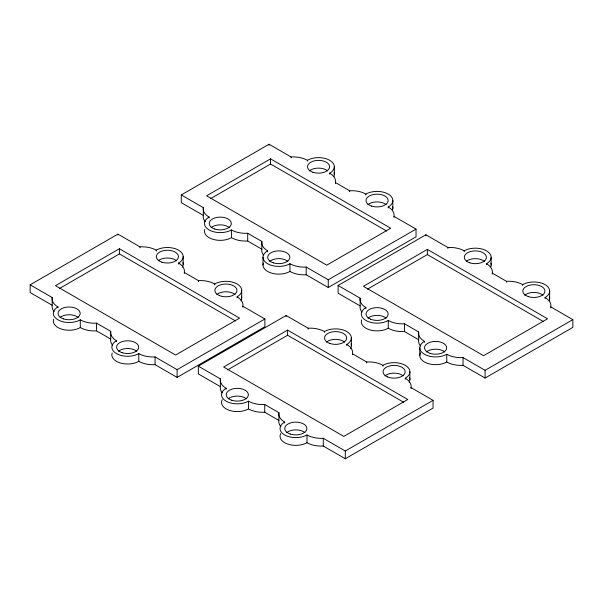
<?xml version="1.0" encoding="UTF-8"?>
<svg xmlns="http://www.w3.org/2000/svg" width="603" height="603" viewBox="0 0 603 603"><rect width="100%" height="100%" fill="white"/><g stroke="black" fill="none" stroke-linecap="round" stroke-linejoin="round"><path stroke-width="0.9" d="M205.246 221.663A20.057 11.578 0 0 1 203.332 215.392L181.292 202.661L181.292 194.927L269.066 144.253L291.106 156.976A20.057 11.578 0 0 1 307.372 160.3A15.791 9.12 0 0 1 329.705 160.3A15.791 9.12 0 0 1 329.705 173.197L329.705 174.169M54.112 311.547A20.057 11.578 0 0 1 52.19 305.269L30.15 292.545L30.15 284.812L117.924 234.13L139.964 246.861A20.057 11.578 0 0 1 156.23 250.185A15.791 9.12 0 0 1 178.563 250.185A15.791 9.12 0 0 1 178.563 263.081L178.563 264.046M270.551 158.86L206.603 195.787L326.766 265.162L390.714 228.236L270.551 158.86L270.551 164.024L386.659 231.055M119.417 248.745L55.461 285.671L175.624 355.046L239.579 318.12L119.417 248.745L119.417 253.908L235.517 320.939M210.651 198.606L270.551 164.024M59.509 288.49L119.417 253.908M181.292 194.927L203.332 207.651A20.057 11.578 0 0 0 209.098 217.042A15.791 9.12 0 0 0 209.098 229.939A15.791 9.12 0 0 0 231.431 229.939A20.057 11.578 0 0 0 247.697 233.263L261.845 241.434A20.057 11.578 0 0 0 267.611 250.825A15.791 9.12 0 0 0 267.611 263.722A15.791 9.12 0 0 0 289.945 263.722A20.057 11.578 0 0 0 306.211 267.054L328.251 279.777L416.032 229.102L416.032 236.836L328.251 287.51L306.211 274.787A20.057 11.578 0 0 1 289.945 271.456A15.791 9.12 0 0 1 271.267 273.031A15.791 9.12 0 0 1 263.323 263.142M30.15 284.812L52.19 297.535A20.057 11.578 0 0 0 57.956 306.927A15.791 9.12 0 0 0 57.956 319.824A15.791 9.12 0 0 0 80.289 319.824A20.057 11.578 0 0 0 96.555 323.148L110.711 331.318A20.057 11.578 0 0 0 116.477 340.71A15.791 9.12 0 0 0 116.477 353.607A15.791 9.12 0 0 0 138.811 353.607A20.057 11.578 0 0 0 155.077 356.931L177.116 369.662L264.89 318.979L264.89 326.72L177.116 377.395L155.077 364.672A20.057 11.578 0 0 1 138.811 361.34A15.791 9.12 0 0 1 120.125 362.916A15.791 9.12 0 0 1 112.188 353.026M222.296 392.9A20.057 11.578 0 0 1 220.374 386.629L198.334 373.898L198.334 366.164L286.108 315.49L308.148 328.213A20.057 11.578 0 0 1 324.414 331.544A15.791 9.12 0 0 1 346.748 331.544A15.791 9.12 0 0 1 346.748 344.434L346.748 345.406M362.071 312.203A20.057 11.578 0 0 1 360.149 305.932L338.11 293.201L338.11 285.468L425.884 234.786L447.923 247.516A20.057 11.578 0 0 1 464.189 250.84A15.791 9.12 0 0 1 486.523 250.84A15.791 9.12 0 0 1 486.523 263.737L486.523 264.702M287.601 330.105L223.645 367.023L343.808 436.399L407.764 399.48L287.601 330.105L287.601 335.26L403.701 402.291M427.376 249.401L363.421 286.327L483.583 355.702L547.539 318.776L427.376 249.401L427.376 254.564L543.476 321.595M227.693 369.843L287.601 335.26M367.468 289.146L427.376 254.564M198.334 366.164L220.374 378.888A20.057 11.578 0 0 0 226.14 388.279A15.791 9.12 0 0 0 226.14 401.176A15.791 9.12 0 0 0 248.474 401.176A20.057 11.578 0 0 0 264.74 404.5L278.895 412.671A20.057 11.578 0 0 0 284.661 422.062A15.791 9.12 0 0 0 284.661 434.959A15.791 9.12 0 0 0 306.995 434.959A20.057 11.578 0 0 0 323.261 438.291L345.3 451.014L433.075 400.339L433.075 408.073L345.3 458.747L323.261 446.024A20.057 11.578 0 0 1 306.995 442.7A15.791 9.12 0 0 1 287.616 444.034A15.791 9.12 0 0 1 280.779 433.482M338.11 285.468L360.149 298.191A20.057 11.578 0 0 0 365.915 307.583A15.791 9.12 0 0 0 365.915 320.479A15.791 9.12 0 0 0 388.249 320.479A20.057 11.578 0 0 0 404.515 323.803L418.67 331.974A20.057 11.578 0 0 0 424.437 341.366A15.791 9.12 0 0 0 424.437 354.262A15.791 9.12 0 0 0 446.77 354.262A20.057 11.578 0 0 0 463.036 357.594L485.076 370.317L572.85 319.635L572.85 327.376L485.076 378.051L463.036 365.328A20.057 11.578 0 0 1 446.77 361.996A15.791 9.12 0 0 1 427.391 363.338A15.791 9.12 0 0 1 420.555 352.785M329.705 173.197A20.057 11.578 0 0 1 335.472 182.588L349.627 190.759A20.057 11.578 0 0 1 365.885 194.091A15.791 9.12 0 0 1 388.219 194.091A15.791 9.12 0 0 1 388.219 206.987L388.219 207.952M388.219 206.987A20.057 11.578 0 0 1 393.993 216.371L416.032 229.102M486.523 263.737A20.057 11.578 0 0 1 492.289 273.129L506.445 281.3A20.057 11.578 0 0 1 522.711 284.631A15.791 9.12 0 0 1 545.044 284.631A15.791 9.12 0 0 1 545.044 297.52L545.044 298.493M545.044 297.52A20.057 11.578 0 0 1 550.81 306.912L572.85 319.635M204.801 229.359A15.791 9.12 0 0 0 212.746 239.248A15.791 9.12 0 0 0 231.431 237.672A20.057 11.578 0 0 0 247.697 241.004L261.845 249.175A20.057 11.578 0 0 0 263.767 255.453M361.627 319.899A15.791 9.12 0 0 0 369.571 329.788A15.791 9.12 0 0 0 388.249 328.213A20.057 11.578 0 0 0 404.515 331.544L418.67 339.715A20.057 11.578 0 0 0 420.585 345.986M346.748 344.434A20.057 11.578 0 0 1 352.514 353.825L366.669 361.996A20.057 11.578 0 0 1 382.935 365.328A15.791 9.12 0 0 1 405.269 365.328A15.791 9.12 0 0 1 405.269 378.224L405.269 379.189M405.269 378.224A20.057 11.578 0 0 1 411.035 387.608L433.075 400.339M178.563 263.081A20.057 11.578 0 0 1 184.33 272.473L198.485 280.644A20.057 11.578 0 0 1 214.751 283.975A15.791 9.12 0 0 1 237.085 283.975A15.791 9.12 0 0 1 237.085 296.864L237.085 297.837M237.085 296.864A20.057 11.578 0 0 1 242.851 306.256L264.89 318.979M222.258 399.699A15.791 9.12 0 0 0 229.095 410.251A15.791 9.12 0 0 0 248.474 408.909A20.057 11.578 0 0 0 264.74 412.241L278.895 420.412A20.057 11.578 0 0 0 280.81 426.69M53.667 319.243A15.791 9.12 0 0 0 61.612 329.132A15.791 9.12 0 0 0 80.289 327.557A20.057 11.578 0 0 0 96.555 330.889L110.711 339.059A20.057 11.578 0 0 0 112.625 345.331M550.81 306.912L550.81 307.877M549.672 291.076L549.672 298.809M522.711 284.631L522.711 285.596M506.445 281.3L506.445 282.264M492.289 273.129L492.289 274.094M491.151 257.293L491.151 265.026M485.076 370.317L485.076 378.051M464.189 250.84L464.189 251.813M463.036 357.594L463.036 365.328M447.923 247.516L447.923 248.481M446.77 354.262L446.77 361.996M425.884 234.786L425.884 235.758M424.437 341.366L424.437 342.331M419.809 347.81L419.809 355.551M418.67 331.974L418.67 339.715M411.035 387.608L411.035 388.581M409.897 371.772L409.897 379.513M404.515 323.803L404.515 331.544M393.993 216.371L393.993 217.344M392.847 200.535L392.847 208.276M388.249 320.479L388.249 328.213M382.935 365.328L382.935 366.292M366.669 361.996L366.669 362.961M365.915 307.583L365.915 308.548M365.885 194.091L365.885 195.055M360.149 298.191L360.149 305.932M352.514 353.825L352.514 354.79M351.376 337.989L351.376 345.723M349.627 190.759L349.627 191.724M345.3 451.014L345.3 458.747M335.472 182.588L335.472 183.553M334.333 166.752L334.333 174.486M328.251 279.777L328.251 287.51M324.414 331.544L324.414 332.509M323.261 438.291L323.261 446.024M308.148 328.213L308.148 329.178M307.372 160.3L307.372 161.272M306.995 434.959L306.995 442.7M306.211 267.054L306.211 274.787M291.106 156.976L291.106 157.941M289.945 263.722L289.945 271.456M286.108 315.49L286.108 316.454M284.661 422.062L284.661 423.035M278.895 412.671L278.895 420.412M269.066 144.253L269.066 145.217M267.611 250.825L267.611 251.798M264.74 404.5L264.74 412.241M262.991 257.277L262.991 265.011M261.845 241.434L261.845 249.175M248.474 401.176L248.474 408.909M247.697 233.263L247.697 241.004M242.851 306.256L242.851 307.221M241.713 290.42L241.713 298.153M231.431 229.939L231.431 237.672M226.14 388.279L226.14 389.244M220.374 378.888L220.374 386.629M214.751 283.975L214.751 284.94M209.098 217.042L209.098 218.007M203.332 207.651L203.332 215.392M198.485 280.644L198.485 281.609M184.33 272.473L184.33 273.438M183.191 256.637L183.191 264.37M177.116 369.662L177.116 377.395M156.23 250.185L156.23 251.157M155.077 356.931L155.077 364.672M139.964 246.861L139.964 247.825M138.811 353.607L138.811 361.34M117.924 234.13L117.924 235.102M116.477 340.71L116.477 341.675M110.711 331.318L110.711 339.059M96.555 323.148L96.555 330.889M80.289 319.824L80.289 327.557M57.956 306.927L57.956 307.892M52.19 297.535L52.19 305.269M490.812 263.157A15.791 9.12 0 0 1 490.812 266.895M549.333 296.947A15.791 9.12 0 0 1 549.333 300.678M367.973 318.15A11.058 6.384 0 0 1 386.191 318.15M426.494 351.933A11.058 6.384 0 0 1 444.713 351.933M524.768 295.199A11.058 6.384 0 0 1 542.986 295.199M466.247 261.408A11.058 6.384 0 0 1 484.465 261.408M333.994 172.616A15.791 9.12 0 0 1 333.994 176.355M392.515 206.407A15.791 9.12 0 0 1 392.515 210.138M211.156 227.61A11.058 6.384 0 0 1 229.374 227.61M269.669 261.393A11.058 6.384 0 0 1 287.887 261.393M367.943 204.658A11.058 6.384 0 0 1 386.161 204.658M309.429 170.875A11.058 6.384 0 0 1 327.648 170.875M182.86 262.501A15.791 9.12 0 0 1 182.445 267.137M241.373 296.292A15.791 9.12 0 0 1 240.966 300.92M60.014 317.495A11.058 6.384 0 0 1 78.232 317.495M118.535 351.278A11.058 6.384 0 0 1 136.753 351.278M216.809 294.543A11.058 6.384 0 0 1 235.027 294.543M158.287 260.752A11.058 6.384 0 0 1 176.506 260.752M351.044 343.861A15.791 9.12 0 0 1 350.629 348.489M409.558 377.644A15.791 9.12 0 0 1 409.151 382.279M228.198 398.847A11.058 6.384 0 0 1 246.416 398.847M286.719 432.63A11.058 6.384 0 0 1 304.937 432.63M384.993 375.895A11.058 6.384 0 0 1 403.211 375.895M326.472 342.112A11.058 6.384 0 0 1 344.69 342.112M370.596 319.198A11.058 6.384 0 0 0 388.076 314.691A11.058 6.384 0 0 0 372.571 308.201A11.058 6.384 0 0 0 370.596 319.198M430.075 353.343A11.058 6.384 0 0 0 446.657 347.81A11.058 6.384 0 0 0 430.075 342.285A11.058 6.384 0 0 0 430.075 353.343M528.349 296.601A11.058 6.384 0 0 0 544.931 291.076A11.058 6.384 0 0 0 528.349 285.551A11.058 6.384 0 0 0 528.349 296.601M469.827 262.818A11.058 6.384 0 0 0 486.41 257.293A11.058 6.384 0 0 0 469.827 251.76A11.058 6.384 0 0 0 469.827 262.818M214.736 229.019A11.058 6.384 0 0 0 231.318 223.487A11.058 6.384 0 0 0 214.736 217.962A11.058 6.384 0 0 0 214.736 229.019M273.249 262.802A11.058 6.384 0 0 0 289.839 257.277A11.058 6.384 0 0 0 273.249 251.745A11.058 6.384 0 0 0 273.249 262.802M371.531 206.06A11.058 6.384 0 0 0 388.113 200.535A11.058 6.384 0 0 0 371.531 195.01A11.058 6.384 0 0 0 371.531 206.06M313.01 172.277A11.058 6.384 0 0 0 329.592 166.752A11.058 6.384 0 0 0 313.01 161.227A11.058 6.384 0 0 0 313.01 172.277M63.594 318.897A11.058 6.384 0 0 0 80.176 313.372A11.058 6.384 0 0 0 63.594 307.847A11.058 6.384 0 0 0 63.594 318.897M122.115 352.687A11.058 6.384 0 0 0 138.698 347.155A11.058 6.384 0 0 0 122.115 341.63A11.058 6.384 0 0 0 122.115 352.687M219.432 295.591A11.058 6.384 0 0 0 236.911 291.076A11.058 6.384 0 0 0 221.407 284.593A11.058 6.384 0 0 0 219.432 295.591M161.868 262.162A11.058 6.384 0 0 0 178.458 256.637A11.058 6.384 0 0 0 161.868 251.104A11.058 6.384 0 0 0 161.868 262.162M231.778 400.256A11.058 6.384 0 0 0 248.361 394.724A11.058 6.384 0 0 0 231.778 389.199A11.058 6.384 0 0 0 231.778 400.256M290.299 434.039A11.058 6.384 0 0 0 306.882 428.514A11.058 6.384 0 0 0 290.299 422.982A11.058 6.384 0 0 0 290.299 434.039M387.616 376.943A11.058 6.384 0 0 0 405.095 372.435A11.058 6.384 0 0 0 389.591 365.946A11.058 6.384 0 0 0 387.616 376.943M330.052 343.514A11.058 6.384 0 0 0 346.635 337.989A11.058 6.384 0 0 0 330.052 332.464A11.058 6.384 0 0 0 330.052 343.514"/></g></svg>
